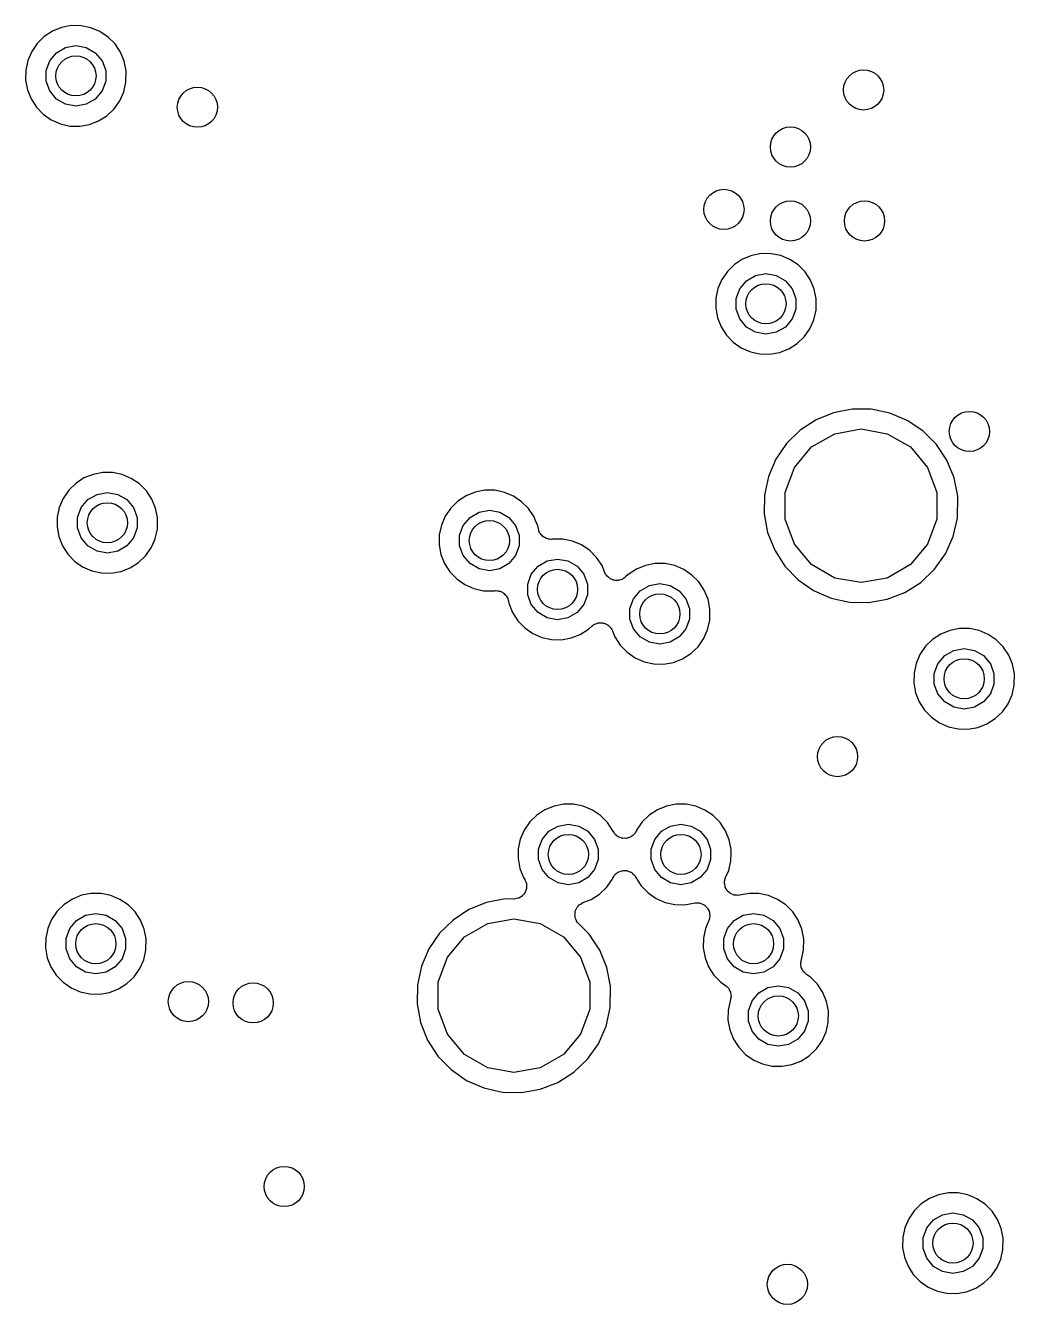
# Model space of a CAD drawing. Extents: x 83.8 to 170.2, y -169.8 to -83.8.
# Drawn here: x 114.21 to 124.05, y -120.47 to -107.73 of the extents above; entities that cross this region are included whole.
import ezdxf

# ---------------------------------------------------------------- set-up
doc = ezdxf.new("R2010")
doc.units = 0
doc.header["$MEASUREMENT"] = 0
doc.layers.add('BLACK', color=7, linetype='CONTINUOUS')

msp = doc.modelspace()

# ---------------------------------------------------------------- linework, layer by layer
at = {"layer": 'Black'}
for p, q in [((114.479, -107.788), (114.397, -107.842)), ((114.57, -107.752), (114.479, -107.788)), ((114.666, -107.733), (114.57, -107.752)), ((114.764, -107.734), (114.666, -107.733)), ((114.86, -107.754), (114.764, -107.734)), ((114.951, -107.792), (114.86, -107.754)), ((115.032, -107.847), (114.951, -107.792)), ((114.327, -107.911), (114.272, -107.992)), ((114.397, -107.842), (114.327, -107.911)), ((114.518, -108.003), (114.609, -107.951)), ((114.609, -107.951), (114.712, -107.933)), ((114.712, -107.933), (114.815, -107.951)), ((114.815, -107.951), (114.905, -108.003)), ((115.101, -107.916), (115.032, -107.847)), ((115.156, -107.998), (115.101, -107.916)), ((114.233, -108.082), (114.213, -108.178)), ((114.272, -107.992), (114.233, -108.082)), ((114.415, -108.181), (114.451, -108.083)), ((114.451, -108.083), (114.518, -108.003)), ((114.905, -108.003), (114.973, -108.083)), ((114.973, -108.083), (115.008, -108.181)), ((115.193, -108.088), (115.156, -107.998)), ((115.212, -108.184), (115.193, -108.088)), ((114.213, -108.178), (114.211, -108.276)), ((114.415, -108.286), (114.415, -108.181)), ((115.008, -108.181), (115.008, -108.286)), ((115.21, -108.298), (115.212, -108.184)), ((114.211, -108.276), (114.229, -108.372)), ((114.451, -108.384), (114.415, -108.286)), ((115.008, -108.286), (114.973, -108.384)), ((115.189, -108.392), (115.21, -108.298)), ((114.229, -108.372), (114.265, -108.463)), ((114.265, -108.463), (114.318, -108.546)), ((114.518, -108.464), (114.451, -108.384)), ((114.609, -108.517), (114.518, -108.464)), ((114.905, -108.464), (114.815, -108.517)), ((114.973, -108.384), (114.905, -108.464)), ((115.149, -108.482), (115.189, -108.392)), ((114.318, -108.546), (114.386, -108.616)), ((114.712, -108.535), (114.609, -108.517)), ((114.815, -108.517), (114.712, -108.535)), ((115.021, -108.63), (115.092, -108.562)), ((115.092, -108.562), (115.149, -108.482)), ((114.386, -108.616), (114.467, -108.672)), ((114.467, -108.672), (114.557, -108.712)), ((114.557, -108.712), (114.652, -108.733)), ((114.75, -108.735), (114.847, -108.718)), ((114.847, -108.718), (114.938, -108.682)), ((114.938, -108.682), (115.021, -108.63)), ((114.652, -108.733), (114.75, -108.735)), ((121.534, -110.003), (121.438, -110.021)), ((121.632, -110.004), (121.534, -110.003)), ((121.728, -110.023), (121.632, -110.004)), ((121.265, -110.112), (121.195, -110.18)), ((121.347, -110.058), (121.265, -110.112)), ((121.438, -110.021), (121.347, -110.058)), ((121.818, -110.061), (121.728, -110.023)), ((121.9, -110.116), (121.818, -110.061)), ((121.969, -110.186), (121.9, -110.116)), ((121.195, -110.18), (121.139, -110.261)), ((121.386, -110.273), (121.476, -110.22)), ((121.476, -110.22), (121.579, -110.202)), ((121.579, -110.202), (121.682, -110.22)), ((121.682, -110.22), (121.773, -110.273)), ((122.023, -110.267), (121.969, -110.186)), ((121.101, -110.351), (121.08, -110.447)), ((121.139, -110.261), (121.101, -110.351)), ((121.283, -110.451), (121.319, -110.353)), ((121.319, -110.353), (121.386, -110.273)), ((121.773, -110.273), (121.84, -110.353)), ((121.84, -110.353), (121.876, -110.451)), ((122.06, -110.358), (122.023, -110.267)), ((122.076, -110.438), (122.06, -110.358)), ((121.08, -110.447), (121.079, -110.545)), ((121.283, -110.556), (121.283, -110.451)), ((121.876, -110.451), (121.876, -110.556)), ((122.079, -110.453), (122.076, -110.438)), ((122.076, -110.438), (122.076, -110.438)), ((122.078, -110.567), (122.079, -110.453)), ((121.079, -110.545), (121.096, -110.642)), ((121.319, -110.654), (121.283, -110.556)), ((121.876, -110.556), (121.84, -110.654)), ((122.056, -110.662), (122.078, -110.567)), ((121.096, -110.642), (121.133, -110.733)), ((121.133, -110.733), (121.186, -110.815)), ((121.386, -110.734), (121.319, -110.654)), ((121.476, -110.786), (121.386, -110.734)), ((121.773, -110.734), (121.682, -110.786)), ((121.84, -110.654), (121.773, -110.734)), ((121.96, -110.832), (122.016, -110.751)), ((122.016, -110.751), (122.056, -110.662)), ((121.186, -110.815), (121.254, -110.886)), ((121.254, -110.886), (121.334, -110.942)), ((121.579, -110.804), (121.476, -110.786)), ((121.682, -110.786), (121.579, -110.804)), ((121.889, -110.899), (121.96, -110.832)), ((121.334, -110.942), (121.424, -110.981)), ((121.424, -110.981), (121.52, -111.002)), ((121.52, -111.002), (121.618, -111.004)), ((121.618, -111.004), (121.715, -110.987)), ((121.715, -110.987), (121.806, -110.952)), ((121.806, -110.952), (121.889, -110.899)), ((122.078, -111.658), (121.92, -111.761)), ((122.253, -111.587), (122.078, -111.658)), ((122.438, -111.552), (122.253, -111.587)), ((122.627, -111.553), (122.438, -111.552)), ((122.812, -111.591), (122.627, -111.553)), ((122.985, -111.664), (122.812, -111.591)), ((121.92, -111.761), (121.785, -111.893)), ((122.264, -111.796), (122.526, -111.749)), ((122.526, -111.749), (122.787, -111.796)), ((123.142, -111.769), (122.985, -111.664)), ((123.275, -111.903), (123.142, -111.769)), ((121.785, -111.893), (121.679, -112.049)), ((122.034, -111.928), (122.264, -111.796)), ((122.787, -111.796), (123.017, -111.928)), ((123.379, -112.06), (123.275, -111.903)), ((121.863, -112.132), (122.034, -111.928)), ((123.017, -111.928), (123.188, -112.132)), ((121.679, -112.049), (121.604, -112.222)), ((121.772, -112.381), (121.863, -112.132)), ((123.188, -112.132), (123.279, -112.381)), ((123.451, -112.235), (123.379, -112.06)), ((114.71, -112.291), (114.64, -112.36)), ((114.792, -112.237), (114.71, -112.291)), ((114.883, -112.201), (114.792, -112.237)), ((114.979, -112.182), (114.883, -112.201)), ((115.077, -112.183), (114.979, -112.182)), ((115.173, -112.203), (115.077, -112.183)), ((115.263, -112.241), (115.173, -112.203)), ((115.345, -112.296), (115.263, -112.241)), ((115.414, -112.365), (115.345, -112.296)), ((121.604, -112.222), (121.565, -112.407)), ((123.488, -112.419), (123.451, -112.235)), ((114.64, -112.36), (114.584, -112.441)), ((114.831, -112.452), (114.922, -112.4)), ((114.922, -112.4), (115.025, -112.382)), ((115.025, -112.382), (115.128, -112.4)), ((115.128, -112.4), (115.218, -112.452)), ((115.468, -112.447), (115.414, -112.365)), ((118.595, -112.414), (118.513, -112.468)), ((118.686, -112.378), (118.595, -112.414)), ((118.782, -112.359), (118.686, -112.378)), ((118.88, -112.36), (118.782, -112.359)), ((118.976, -112.38), (118.88, -112.36)), ((119.066, -112.418), (118.976, -112.38)), ((119.148, -112.473), (119.066, -112.418)), ((121.565, -112.407), (121.562, -112.595)), ((121.772, -112.647), (121.772, -112.381)), ((123.279, -112.381), (123.279, -112.647)), ((123.485, -112.636), (123.488, -112.419)), ((114.546, -112.531), (114.525, -112.627)), ((114.584, -112.441), (114.546, -112.531)), ((114.728, -112.63), (114.764, -112.532)), ((114.764, -112.532), (114.831, -112.452)), ((115.218, -112.452), (115.285, -112.532)), ((115.285, -112.532), (115.321, -112.63)), ((115.505, -112.538), (115.468, -112.447)), ((115.524, -112.633), (115.505, -112.538)), ((118.443, -112.537), (118.387, -112.618)), ((118.513, -112.468), (118.443, -112.537)), ((119.217, -112.542), (119.148, -112.473)), ((119.271, -112.624), (119.217, -112.542)), ((114.525, -112.627), (114.524, -112.725)), ((114.728, -112.735), (114.728, -112.63)), ((115.321, -112.63), (115.321, -112.735)), ((115.523, -112.747), (115.524, -112.633)), ((118.387, -112.618), (118.349, -112.708)), ((118.567, -112.709), (118.634, -112.629)), ((118.634, -112.629), (118.724, -112.577)), ((118.724, -112.577), (118.827, -112.559)), ((118.827, -112.559), (118.93, -112.577)), ((118.93, -112.577), (119.021, -112.629)), ((119.021, -112.629), (119.088, -112.709)), ((119.284, -112.654), (119.271, -112.624)), ((119.308, -112.715), (119.284, -112.654)), ((121.562, -112.595), (121.596, -112.781)), ((121.863, -112.897), (121.772, -112.647)), ((123.279, -112.647), (123.188, -112.897)), ((123.443, -112.819), (123.485, -112.636)), ((114.524, -112.725), (114.542, -112.821)), ((114.764, -112.833), (114.728, -112.735)), ((115.321, -112.735), (115.285, -112.833)), ((115.501, -112.841), (115.523, -112.747)), ((118.328, -112.804), (118.327, -112.902)), ((118.349, -112.708), (118.328, -112.804)), ((118.531, -112.807), (118.567, -112.709)), ((119.088, -112.709), (119.124, -112.807)), ((119.315, -112.745), (119.308, -112.715)), ((119.318, -112.755), (119.315, -112.745)), ((119.32, -112.766), (119.318, -112.755)), ((119.326, -112.776), (119.32, -112.766)), ((119.33, -112.786), (119.326, -112.776)), ((119.337, -112.794), (119.33, -112.786)), ((119.343, -112.804), (119.337, -112.794)), ((119.352, -112.811), (119.343, -112.804)), ((121.596, -112.781), (121.666, -112.956)), ((114.542, -112.821), (114.578, -112.912)), ((114.578, -112.912), (114.631, -112.995)), ((114.831, -112.913), (114.764, -112.833)), ((114.922, -112.966), (114.831, -112.913)), ((115.218, -112.913), (115.128, -112.966)), ((115.285, -112.833), (115.218, -112.913)), ((115.405, -113.011), (115.461, -112.931)), ((115.461, -112.931), (115.493, -112.861)), ((115.493, -112.861), (115.501, -112.841)), ((115.493, -112.861), (115.493, -112.861)), ((118.327, -112.902), (118.344, -112.998)), ((118.531, -112.912), (118.531, -112.807)), ((118.567, -113.01), (118.531, -112.912)), ((119.124, -112.912), (119.088, -113.01)), ((119.124, -112.807), (119.124, -112.912)), ((119.36, -112.82), (119.352, -112.811)), ((119.369, -112.825), (119.36, -112.82)), ((119.377, -112.831), (119.369, -112.825)), ((119.388, -112.835), (119.377, -112.831)), ((119.398, -112.841), (119.388, -112.835)), ((119.409, -112.842), (119.398, -112.841)), ((119.419, -112.846), (119.409, -112.842)), ((119.43, -112.846), (119.419, -112.846)), ((119.442, -112.848), (119.43, -112.846)), ((119.45, -112.846), (119.442, -112.848)), ((119.557, -112.847), (119.45, -112.846)), ((119.654, -112.866), (119.557, -112.847)), ((119.744, -112.904), (119.654, -112.866)), ((119.825, -112.959), (119.744, -112.904)), ((122.034, -113.1), (121.863, -112.897)), ((123.188, -112.897), (123.017, -113.1)), ((123.366, -112.992), (123.443, -112.819)), ((114.631, -112.995), (114.699, -113.065)), ((115.025, -112.984), (114.922, -112.966)), ((115.128, -112.966), (115.025, -112.984)), ((115.334, -113.079), (115.405, -113.011)), ((118.344, -112.998), (118.381, -113.089)), ((118.634, -113.09), (118.567, -113.01)), ((119.088, -113.01), (119.021, -113.09)), ((119.402, -113.063), (119.505, -113.045)), ((119.505, -113.045), (119.608, -113.063)), ((119.894, -113.029), (119.825, -112.959)), ((119.949, -113.11), (119.894, -113.029)), ((121.666, -112.956), (121.768, -113.115)), ((123.257, -113.146), (123.366, -112.992)), ((114.699, -113.065), (114.779, -113.121)), ((114.779, -113.121), (114.869, -113.161)), ((114.869, -113.161), (114.965, -113.182)), ((114.965, -113.182), (115.063, -113.184)), ((115.063, -113.184), (115.16, -113.167)), ((115.16, -113.167), (115.251, -113.131)), ((115.251, -113.131), (115.334, -113.079)), ((118.381, -113.089), (118.434, -113.172)), ((118.434, -113.172), (118.502, -113.242)), ((118.724, -113.143), (118.634, -113.09)), ((118.827, -113.161), (118.724, -113.143)), ((118.93, -113.143), (118.827, -113.161)), ((119.021, -113.09), (118.93, -113.143)), ((119.244, -113.196), (119.311, -113.116)), ((119.311, -113.116), (119.402, -113.063)), ((119.608, -113.063), (119.699, -113.116)), ((119.699, -113.116), (119.766, -113.196)), ((119.977, -113.18), (119.949, -113.11)), ((119.984, -113.191), (119.977, -113.18)), ((120.29, -113.145), (120.208, -113.198)), ((120.381, -113.108), (120.29, -113.145)), ((120.477, -113.089), (120.381, -113.108)), ((120.575, -113.09), (120.477, -113.089)), ((120.671, -113.11), (120.575, -113.09)), ((120.761, -113.148), (120.671, -113.11)), ((120.843, -113.203), (120.761, -113.148)), ((121.768, -113.115), (121.899, -113.25)), ((122.264, -113.233), (122.034, -113.1)), ((123.017, -113.1), (122.787, -113.233)), ((123.121, -113.276), (123.257, -113.146)), ((118.502, -113.242), (118.582, -113.298)), ((118.582, -113.298), (118.672, -113.338)), ((119.208, -113.294), (119.244, -113.196)), ((119.208, -113.399), (119.208, -113.294)), ((119.766, -113.196), (119.802, -113.294)), ((119.802, -113.294), (119.802, -113.399)), ((119.99, -113.203), (119.984, -113.191)), ((119.996, -113.209), (119.99, -113.203)), ((120.001, -113.217), (119.996, -113.209)), ((120.011, -113.225), (120.001, -113.217)), ((120.021, -113.235), (120.011, -113.225)), ((120.029, -113.238), (120.021, -113.235)), ((120.036, -113.244), (120.029, -113.238)), ((120.048, -113.248), (120.036, -113.244)), ((120.06, -113.254), (120.048, -113.248)), ((120.069, -113.254), (120.06, -113.254)), ((120.078, -113.257), (120.069, -113.254)), ((120.091, -113.257), (120.078, -113.257)), ((120.104, -113.258), (120.091, -113.257)), ((120.113, -113.256), (120.104, -113.258)), ((120.122, -113.255), (120.113, -113.256)), ((120.134, -113.25), (120.122, -113.255)), ((120.147, -113.247), (120.134, -113.25)), ((120.154, -113.242), (120.147, -113.247)), ((120.163, -113.239), (120.154, -113.242)), ((120.172, -113.23), (120.163, -113.239)), ((120.183, -113.222), (120.172, -113.23)), ((120.208, -113.198), (120.183, -113.222)), ((120.329, -113.359), (120.42, -113.307)), ((120.42, -113.307), (120.523, -113.289)), ((120.523, -113.289), (120.626, -113.307)), ((120.626, -113.307), (120.716, -113.359)), ((120.912, -113.272), (120.843, -113.203)), ((120.966, -113.354), (120.912, -113.272)), ((121.899, -113.25), (122.054, -113.358)), ((122.526, -113.279), (122.264, -113.233)), ((122.787, -113.233), (122.526, -113.279)), ((122.962, -113.377), (123.121, -113.276)), ((118.672, -113.338), (118.768, -113.359)), ((118.768, -113.359), (118.866, -113.361)), ((118.866, -113.361), (118.871, -113.36)), ((118.871, -113.36), (118.881, -113.36)), ((118.881, -113.36), (118.892, -113.358)), ((118.892, -113.358), (118.903, -113.36)), ((118.903, -113.36), (118.915, -113.36)), ((118.915, -113.36), (118.925, -113.363)), ((118.925, -113.363), (118.935, -113.365)), ((118.935, -113.365), (118.946, -113.371)), ((118.946, -113.371), (118.956, -113.375)), ((118.956, -113.375), (118.965, -113.382)), ((118.965, -113.382), (118.974, -113.387)), ((118.974, -113.387), (118.981, -113.396)), ((118.981, -113.396), (118.99, -113.403)), ((118.99, -113.403), (118.995, -113.412)), ((118.995, -113.412), (119.002, -113.421)), ((119.002, -113.421), (119.006, -113.431)), ((119.006, -113.431), (119.012, -113.441)), ((119.012, -113.441), (119.014, -113.452)), ((119.244, -113.497), (119.208, -113.399)), ((119.802, -113.399), (119.766, -113.497)), ((120.226, -113.537), (120.262, -113.439)), ((120.262, -113.439), (120.329, -113.359)), ((120.716, -113.359), (120.783, -113.439)), ((120.783, -113.439), (120.819, -113.537)), ((121.003, -113.445), (120.966, -113.354)), ((122.054, -113.358), (122.227, -113.434)), ((122.227, -113.434), (122.411, -113.474)), ((122.786, -113.445), (122.962, -113.377)), ((119.014, -113.452), (119.018, -113.462)), ((119.018, -113.462), (119.022, -113.485)), ((119.022, -113.485), (119.058, -113.576)), ((119.311, -113.577), (119.244, -113.497)), ((119.766, -113.497), (119.699, -113.577)), ((120.226, -113.642), (120.226, -113.537)), ((120.819, -113.537), (120.819, -113.642)), ((121.022, -113.54), (121.003, -113.445)), ((121.021, -113.654), (121.022, -113.54)), ((122.411, -113.474), (122.6, -113.478)), ((122.6, -113.478), (122.786, -113.445)), ((119.058, -113.576), (119.111, -113.658)), ((119.111, -113.658), (119.179, -113.729)), ((119.402, -113.629), (119.311, -113.577)), ((119.505, -113.648), (119.402, -113.629)), ((119.608, -113.629), (119.505, -113.648)), ((119.699, -113.577), (119.608, -113.629)), ((119.857, -113.705), (119.867, -113.696)), ((119.867, -113.696), (119.875, -113.693)), ((119.875, -113.693), (119.882, -113.688)), ((119.882, -113.688), (119.895, -113.685)), ((119.895, -113.685), (119.908, -113.68)), ((119.908, -113.68), (119.916, -113.68)), ((119.916, -113.68), (119.925, -113.678)), ((119.925, -113.678), (119.938, -113.679)), ((119.938, -113.679), (119.952, -113.679)), ((119.952, -113.679), (119.96, -113.682)), ((119.96, -113.682), (119.969, -113.683)), ((119.969, -113.683), (119.981, -113.689)), ((119.981, -113.689), (119.994, -113.693)), ((119.994, -113.693), (120.001, -113.698)), ((120.262, -113.74), (120.226, -113.642)), ((120.819, -113.642), (120.783, -113.74)), ((120.999, -113.748), (121.021, -113.654)), ((119.179, -113.729), (119.26, -113.785)), ((119.26, -113.785), (119.35, -113.824)), ((119.35, -113.824), (119.445, -113.845)), ((119.64, -113.83), (119.731, -113.795)), ((119.731, -113.795), (119.814, -113.742)), ((119.814, -113.742), (119.846, -113.712)), ((119.846, -113.712), (119.857, -113.705)), ((120.001, -113.698), (120.008, -113.702)), ((120.008, -113.702), (120.018, -113.712)), ((120.018, -113.712), (120.028, -113.72)), ((120.028, -113.72), (120.033, -113.728)), ((120.033, -113.728), (120.039, -113.734)), ((120.039, -113.734), (120.044, -113.746)), ((120.044, -113.746), (120.051, -113.758)), ((120.051, -113.758), (120.076, -113.819)), ((120.076, -113.819), (120.129, -113.902)), ((120.329, -113.82), (120.262, -113.74)), ((120.42, -113.873), (120.329, -113.82)), ((120.716, -113.82), (120.626, -113.873)), ((120.783, -113.74), (120.716, -113.82)), ((120.959, -113.838), (120.999, -113.748)), ((123.319, -113.791), (123.237, -113.845)), ((123.41, -113.754), (123.319, -113.791)), ((123.506, -113.736), (123.41, -113.754)), ((123.604, -113.737), (123.506, -113.736)), ((123.7, -113.756), (123.604, -113.737)), ((123.791, -113.794), (123.7, -113.756)), ((123.872, -113.849), (123.791, -113.794)), ((119.445, -113.845), (119.543, -113.847)), ((119.543, -113.847), (119.64, -113.83)), ((120.129, -113.902), (120.197, -113.972)), ((120.523, -113.891), (120.42, -113.873)), ((120.626, -113.873), (120.523, -113.891)), ((120.832, -113.986), (120.903, -113.918)), ((120.903, -113.918), (120.959, -113.838)), ((123.167, -113.913), (123.112, -113.994)), ((123.237, -113.845), (123.167, -113.913)), ((123.449, -113.953), (123.552, -113.935)), ((123.552, -113.935), (123.655, -113.953)), ((123.941, -113.919), (123.872, -113.849)), ((123.947, -113.928), (123.941, -113.919)), ((123.995, -114.001), (123.947, -113.928)), ((123.947, -113.928), (123.947, -113.928)), ((120.197, -113.972), (120.277, -114.028)), ((120.277, -114.028), (120.367, -114.068)), ((120.367, -114.068), (120.463, -114.089)), ((120.561, -114.091), (120.658, -114.074)), ((120.658, -114.074), (120.749, -114.038)), ((120.749, -114.038), (120.832, -113.986)), ((123.112, -113.994), (123.073, -114.084)), ((123.291, -114.086), (123.358, -114.006)), ((123.358, -114.006), (123.449, -113.953)), ((123.655, -113.953), (123.745, -114.006)), ((123.745, -114.006), (123.813, -114.086)), ((124.033, -114.091), (123.995, -114.001)), ((120.463, -114.089), (120.561, -114.091)), ((123.053, -114.18), (123.051, -114.278)), ((123.073, -114.084), (123.053, -114.18)), ((123.255, -114.184), (123.291, -114.086)), ((123.255, -114.289), (123.255, -114.184)), ((123.813, -114.086), (123.848, -114.184)), ((123.848, -114.184), (123.848, -114.289)), ((124.052, -114.186), (124.033, -114.091)), ((124.05, -114.3), (124.052, -114.186)), ((123.051, -114.278), (123.069, -114.375)), ((123.291, -114.387), (123.255, -114.289)), ((123.848, -114.289), (123.813, -114.387)), ((124.029, -114.395), (124.05, -114.3)), ((123.069, -114.375), (123.105, -114.466)), ((123.358, -114.467), (123.291, -114.387)), ((123.813, -114.387), (123.745, -114.467)), ((123.989, -114.485), (124.029, -114.395)), ((123.105, -114.466), (123.158, -114.548)), ((123.158, -114.548), (123.226, -114.619)), ((123.449, -114.519), (123.358, -114.467)), ((123.552, -114.538), (123.449, -114.519)), ((123.655, -114.519), (123.552, -114.538)), ((123.745, -114.467), (123.655, -114.519)), ((123.861, -114.632), (123.932, -114.565)), ((123.932, -114.565), (123.989, -114.485)), ((123.226, -114.619), (123.307, -114.675)), ((123.307, -114.675), (123.397, -114.714)), ((123.397, -114.714), (123.492, -114.735)), ((123.687, -114.72), (123.778, -114.685)), ((123.778, -114.685), (123.861, -114.632)), ((123.492, -114.735), (123.59, -114.737)), ((123.59, -114.737), (123.687, -114.72)), ((119.298, -115.594), (119.228, -115.662)), ((119.38, -115.54), (119.298, -115.594)), ((119.471, -115.503), (119.38, -115.54)), ((119.567, -115.485), (119.471, -115.503)), ((119.665, -115.485), (119.567, -115.485)), ((119.761, -115.505), (119.665, -115.485)), ((119.852, -115.543), (119.761, -115.505)), ((119.933, -115.598), (119.852, -115.543)), ((120.002, -115.668), (119.933, -115.598)), ((120.418, -115.594), (120.348, -115.662)), ((120.5, -115.54), (120.418, -115.594)), ((120.591, -115.503), (120.5, -115.54)), ((120.687, -115.485), (120.591, -115.503)), ((120.785, -115.485), (120.687, -115.485)), ((120.881, -115.505), (120.785, -115.485)), ((120.972, -115.543), (120.881, -115.505)), ((121.053, -115.598), (120.972, -115.543)), ((121.122, -115.668), (121.053, -115.598)), ((119.228, -115.662), (119.172, -115.743)), ((119.419, -115.754), (119.51, -115.702)), ((119.51, -115.702), (119.613, -115.684)), ((119.613, -115.684), (119.716, -115.702)), ((119.716, -115.702), (119.806, -115.754)), ((120.063, -115.76), (120.002, -115.668)), ((120.348, -115.662), (120.292, -115.743)), ((120.539, -115.754), (120.63, -115.702)), ((120.63, -115.702), (120.733, -115.684)), ((120.733, -115.684), (120.836, -115.702)), ((120.836, -115.702), (120.926, -115.754)), ((121.176, -115.749), (121.122, -115.668)), ((119.134, -115.833), (119.113, -115.929)), ((119.172, -115.743), (119.134, -115.833)), ((119.316, -115.933), (119.352, -115.835)), ((119.352, -115.835), (119.419, -115.754)), ((119.806, -115.754), (119.873, -115.835)), ((119.873, -115.835), (119.909, -115.933)), ((120.064, -115.761), (120.063, -115.76)), ((120.063, -115.76), (120.063, -115.76)), ((120.071, -115.775), (120.064, -115.761)), ((120.076, -115.78), (120.071, -115.775)), ((120.079, -115.785), (120.076, -115.78)), ((120.092, -115.795), (120.079, -115.785)), ((120.103, -115.805), (120.092, -115.795)), ((120.109, -115.808), (120.103, -115.805)), ((120.114, -115.812), (120.109, -115.808)), ((120.129, -115.817), (120.114, -115.812)), ((120.144, -115.823), (120.129, -115.817)), ((120.15, -115.823), (120.144, -115.823)), ((120.156, -115.825), (120.15, -115.823)), ((120.172, -115.824), (120.156, -115.825)), ((120.188, -115.825), (120.172, -115.824)), ((120.194, -115.824), (120.188, -115.825)), ((120.2, -115.823), (120.194, -115.824)), ((120.215, -115.817), (120.2, -115.823)), ((120.23, -115.813), (120.215, -115.817)), ((120.235, -115.809), (120.23, -115.813)), ((120.241, -115.806), (120.235, -115.809)), ((120.253, -115.796), (120.241, -115.806)), ((120.266, -115.786), (120.253, -115.796)), ((120.269, -115.781), (120.266, -115.786)), ((120.274, -115.777), (120.269, -115.781)), ((120.281, -115.763), (120.274, -115.777)), ((120.29, -115.749), (120.281, -115.763)), ((120.292, -115.743), (120.29, -115.749)), ((120.436, -115.933), (120.472, -115.835)), ((120.472, -115.835), (120.539, -115.754)), ((120.926, -115.754), (120.993, -115.835)), ((120.993, -115.835), (121.029, -115.933)), ((121.214, -115.84), (121.176, -115.749)), ((121.232, -115.935), (121.214, -115.84)), ((119.113, -115.929), (119.112, -116.027)), ((119.316, -116.037), (119.316, -115.933)), ((119.909, -115.933), (119.909, -116.037)), ((120.436, -116.037), (120.436, -115.933)), ((121.029, -115.933), (121.029, -116.037)), ((121.231, -116.049), (121.232, -115.969)), ((121.232, -115.969), (121.232, -115.935)), ((121.232, -115.969), (121.232, -115.969)), ((119.112, -116.027), (119.13, -116.124)), ((119.352, -116.136), (119.316, -116.037)), ((119.909, -116.037), (119.873, -116.136)), ((120.472, -116.136), (120.436, -116.037)), ((121.029, -116.037), (120.993, -116.136)), ((121.209, -116.144), (121.231, -116.049)), ((119.13, -116.124), (119.166, -116.215)), ((119.166, -116.215), (119.178, -116.233)), ((119.178, -116.233), (119.179, -116.237)), ((119.179, -116.237), (119.181, -116.239)), ((119.181, -116.239), (119.188, -116.257)), ((119.419, -116.216), (119.352, -116.136)), ((119.51, -116.268), (119.419, -116.216)), ((119.806, -116.216), (119.716, -116.268)), ((119.873, -116.136), (119.806, -116.216)), ((119.993, -116.313), (120.049, -116.233)), ((120.049, -116.233), (120.056, -116.22)), ((120.056, -116.22), (120.064, -116.206)), ((120.064, -116.206), (120.072, -116.192)), ((120.072, -116.192), (120.077, -116.188)), ((120.077, -116.188), (120.08, -116.183)), ((120.08, -116.183), (120.093, -116.174)), ((120.093, -116.174), (120.105, -116.163)), ((120.105, -116.163), (120.111, -116.161)), ((120.111, -116.161), (120.116, -116.157)), ((120.116, -116.157), (120.131, -116.153)), ((120.131, -116.153), (120.146, -116.147)), ((120.146, -116.147), (120.152, -116.147)), ((120.152, -116.147), (120.158, -116.145)), ((120.158, -116.145), (120.174, -116.146)), ((120.174, -116.146), (120.19, -116.146)), ((120.19, -116.146), (120.196, -116.148)), ((120.196, -116.148), (120.202, -116.148)), ((120.202, -116.148), (120.217, -116.155)), ((120.217, -116.155), (120.232, -116.16)), ((120.232, -116.16), (120.237, -116.163)), ((120.237, -116.163), (120.243, -116.166)), ((120.243, -116.166), (120.248, -116.172)), ((120.248, -116.172), (120.249, -116.172)), ((120.249, -116.172), (120.252, -116.175)), ((120.252, -116.175), (120.254, -116.177)), ((120.254, -116.177), (120.267, -116.187)), ((120.267, -116.187), (120.27, -116.192)), ((120.27, -116.192), (120.274, -116.197)), ((120.274, -116.197), (120.277, -116.202)), ((120.277, -116.202), (120.279, -116.204)), ((120.279, -116.204), (120.339, -116.297)), ((120.539, -116.216), (120.472, -116.136)), ((120.63, -116.268), (120.539, -116.216)), ((120.926, -116.216), (120.836, -116.268)), ((120.993, -116.136), (120.926, -116.216)), ((121.167, -116.258), (121.171, -116.242)), ((121.171, -116.242), (121.174, -116.225)), ((121.174, -116.225), (121.176, -116.22)), ((121.176, -116.22), (121.178, -116.215)), ((121.178, -116.215), (121.209, -116.144)), ((119.18, -116.366), (119.168, -116.38)), ((119.182, -116.363), (119.18, -116.366)), ((119.184, -116.36), (119.182, -116.363)), ((119.189, -116.342), (119.184, -116.36)), ((119.188, -116.257), (119.195, -116.274)), ((119.196, -116.325), (119.189, -116.342)), ((119.195, -116.274), (119.195, -116.277)), ((119.195, -116.277), (119.196, -116.281)), ((119.196, -116.281), (119.196, -116.299)), ((119.196, -116.299), (119.197, -116.318)), ((119.197, -116.318), (119.196, -116.321)), ((119.196, -116.321), (119.196, -116.325)), ((119.613, -116.286), (119.51, -116.268)), ((119.716, -116.268), (119.613, -116.286)), ((119.922, -116.381), (119.993, -116.313)), ((120.339, -116.297), (120.407, -116.368)), ((120.407, -116.368), (120.488, -116.424)), ((120.733, -116.286), (120.63, -116.268)), ((120.836, -116.268), (120.733, -116.286)), ((121.167, -116.263), (121.167, -116.258)), ((121.167, -116.269), (121.167, -116.263)), ((121.17, -116.285), (121.167, -116.269)), ((121.172, -116.302), (121.17, -116.285)), ((121.174, -116.307), (121.172, -116.302)), ((121.175, -116.312), (121.174, -116.307)), ((121.183, -116.326), (121.175, -116.312)), ((121.191, -116.341), (121.183, -116.326)), ((121.195, -116.345), (121.191, -116.341)), ((121.197, -116.35), (121.195, -116.345)), ((121.21, -116.36), (121.197, -116.35)), ((121.223, -116.372), (121.21, -116.36)), ((114.595, -116.483), (114.525, -116.551)), ((114.678, -116.429), (114.595, -116.483)), ((114.768, -116.392), (114.678, -116.429)), ((114.865, -116.374), (114.768, -116.392)), ((114.963, -116.374), (114.865, -116.374)), ((115.059, -116.394), (114.963, -116.374)), ((115.149, -116.432), (115.059, -116.394)), ((115.231, -116.487), (115.149, -116.432)), ((115.3, -116.557), (115.231, -116.487)), ((118.798, -116.464), (118.623, -116.534)), ((118.984, -116.428), (118.798, -116.464)), ((119.07, -116.429), (118.984, -116.428)), ((119.074, -116.428), (119.07, -116.429)), ((119.077, -116.429), (119.074, -116.428)), ((119.095, -116.425), (119.077, -116.429)), ((119.113, -116.422), (119.095, -116.425)), ((119.117, -116.42), (119.113, -116.422)), ((119.12, -116.419), (119.117, -116.42)), ((119.136, -116.409), (119.12, -116.419)), ((119.152, -116.4), (119.136, -116.409)), ((119.154, -116.397), (119.152, -116.4)), ((119.157, -116.395), (119.154, -116.397)), ((119.168, -116.38), (119.157, -116.395)), ((119.711, -116.5), (119.72, -116.488)), ((119.72, -116.488), (119.727, -116.484)), ((119.727, -116.484), (119.732, -116.479)), ((119.732, -116.479), (119.745, -116.473)), ((119.745, -116.473), (119.758, -116.465)), ((119.758, -116.465), (119.839, -116.434)), ((119.839, -116.434), (119.922, -116.381)), ((120.488, -116.424), (120.577, -116.463)), ((120.577, -116.463), (120.673, -116.484)), ((120.673, -116.484), (120.771, -116.486)), ((120.771, -116.486), (120.872, -116.468)), ((120.872, -116.468), (120.876, -116.468)), ((120.876, -116.468), (120.879, -116.467)), ((120.879, -116.467), (120.898, -116.468)), ((120.898, -116.468), (120.916, -116.468)), ((120.916, -116.468), (120.92, -116.469)), ((120.92, -116.469), (120.923, -116.47)), ((120.923, -116.47), (120.94, -116.477)), ((120.94, -116.477), (120.958, -116.483)), ((120.958, -116.483), (120.961, -116.486)), ((120.961, -116.486), (120.964, -116.487)), ((120.964, -116.487), (120.977, -116.5)), ((121.227, -116.374), (121.223, -116.372)), ((121.232, -116.378), (121.227, -116.374)), ((121.248, -116.383), (121.232, -116.378)), ((121.263, -116.39), (121.248, -116.383)), ((121.268, -116.39), (121.263, -116.39)), ((121.273, -116.392), (121.268, -116.39)), ((121.29, -116.392), (121.273, -116.392)), ((121.307, -116.393), (121.29, -116.392)), ((121.312, -116.392), (121.307, -116.393)), ((121.317, -116.392), (121.312, -116.392)), ((121.411, -116.374), (121.317, -116.392)), ((121.509, -116.374), (121.411, -116.374)), ((121.605, -116.394), (121.509, -116.374)), ((121.695, -116.432), (121.605, -116.394)), ((121.776, -116.487), (121.695, -116.432)), ((121.846, -116.557), (121.776, -116.487)), ((114.525, -116.551), (114.47, -116.632)), ((114.717, -116.643), (114.807, -116.591)), ((114.807, -116.591), (114.91, -116.573)), ((114.91, -116.573), (115.013, -116.591)), ((115.013, -116.591), (115.104, -116.643)), ((115.354, -116.638), (115.3, -116.557)), ((118.623, -116.534), (118.466, -116.638)), ((119.677, -116.594), (119.679, -116.579)), ((119.679, -116.601), (119.677, -116.594)), ((119.679, -116.564), (119.681, -116.557)), ((119.679, -116.579), (119.679, -116.564)), ((119.679, -116.608), (119.679, -116.601)), ((119.685, -116.622), (119.679, -116.608)), ((119.681, -116.55), (119.688, -116.537)), ((119.681, -116.557), (119.681, -116.55)), ((119.689, -116.637), (119.685, -116.622)), ((119.688, -116.537), (119.693, -116.522)), ((119.693, -116.522), (119.697, -116.517)), ((119.697, -116.517), (119.7, -116.51)), ((119.7, -116.51), (119.711, -116.5)), ((120.977, -116.5), (120.992, -116.512)), ((120.992, -116.512), (120.993, -116.515)), ((120.993, -116.515), (120.996, -116.517)), ((120.996, -116.517), (121.004, -116.534)), ((121.004, -116.534), (121.014, -116.55)), ((121.014, -116.55), (121.014, -116.553)), ((121.014, -116.553), (121.016, -116.557)), ((121.017, -116.618), (121.014, -116.637)), ((121.016, -116.557), (121.018, -116.575)), ((121.021, -116.6), (121.017, -116.618)), ((121.018, -116.575), (121.021, -116.593)), ((121.021, -116.593), (121.021, -116.597)), ((121.021, -116.597), (121.021, -116.6)), ((121.263, -116.643), (121.353, -116.591)), ((121.353, -116.591), (121.456, -116.573)), ((121.456, -116.573), (121.559, -116.591)), ((121.559, -116.591), (121.65, -116.643)), ((121.9, -116.638), (121.846, -116.557)), ((114.431, -116.722), (114.411, -116.818)), ((114.47, -116.632), (114.431, -116.722)), ((114.614, -116.822), (114.65, -116.724)), ((114.65, -116.724), (114.717, -116.643)), ((115.104, -116.643), (115.171, -116.724)), ((115.171, -116.724), (115.207, -116.822)), ((115.391, -116.729), (115.354, -116.638)), ((115.41, -116.824), (115.391, -116.729)), ((118.466, -116.638), (118.331, -116.77)), ((118.58, -116.805), (118.81, -116.672)), ((118.81, -116.672), (119.071, -116.626)), ((119.071, -116.626), (119.333, -116.672)), ((119.333, -116.672), (119.563, -116.805)), ((119.693, -116.643), (119.689, -116.637)), ((119.695, -116.649), (119.693, -116.643)), ((119.705, -116.661), (119.695, -116.649)), ((119.714, -116.673), (119.705, -116.661)), ((119.82, -116.78), (119.714, -116.673)), ((120.977, -116.722), (120.957, -116.818)), ((121.011, -116.643), (120.977, -116.722)), ((121.012, -116.64), (121.011, -116.643)), ((121.014, -116.637), (121.012, -116.64)), ((121.16, -116.822), (121.195, -116.724)), ((121.195, -116.724), (121.263, -116.643)), ((121.65, -116.643), (121.717, -116.724)), ((121.717, -116.724), (121.753, -116.822)), ((121.937, -116.729), (121.9, -116.638)), ((121.956, -116.824), (121.937, -116.729)), ((114.411, -116.818), (114.41, -116.916)), ((114.614, -116.926), (114.614, -116.822)), ((115.207, -116.822), (115.207, -116.926)), ((115.409, -116.938), (115.41, -116.824)), ((118.331, -116.77), (118.224, -116.925)), ((118.409, -117.009), (118.58, -116.805)), ((119.563, -116.805), (119.734, -117.009)), ((119.925, -116.937), (119.82, -116.78)), ((120.957, -116.818), (120.956, -116.916)), ((121.16, -116.926), (121.16, -116.822)), ((121.753, -116.822), (121.753, -116.926)), ((121.954, -116.938), (121.956, -116.824)), ((114.41, -116.916), (114.427, -117.013)), ((114.65, -117.025), (114.614, -116.926)), ((115.207, -116.926), (115.171, -117.025)), ((115.387, -117.033), (115.409, -116.938)), ((118.224, -116.925), (118.15, -117.099)), ((119.997, -117.112), (119.925, -116.937)), ((120.956, -116.916), (120.973, -117.013)), ((121.195, -117.025), (121.16, -116.926)), ((121.753, -116.926), (121.717, -117.025)), ((121.93, -117.045), (121.954, -116.938)), ((114.427, -117.013), (114.463, -117.104)), ((114.463, -117.104), (114.517, -117.186)), ((114.717, -117.105), (114.65, -117.025)), ((114.807, -117.157), (114.717, -117.105)), ((115.104, -117.105), (115.013, -117.157)), ((115.171, -117.025), (115.104, -117.105)), ((115.291, -117.202), (115.347, -117.122)), ((115.347, -117.122), (115.387, -117.033)), ((118.15, -117.099), (118.111, -117.283)), ((118.318, -117.258), (118.409, -117.009)), ((119.734, -117.009), (119.825, -117.258)), ((120.033, -117.296), (119.997, -117.112)), ((120.973, -117.013), (121.009, -117.104)), ((121.009, -117.104), (121.062, -117.186)), ((121.263, -117.105), (121.195, -117.025)), ((121.353, -117.157), (121.263, -117.105)), ((121.65, -117.105), (121.559, -117.157)), ((121.717, -117.025), (121.65, -117.105)), ((121.927, -117.065), (121.93, -117.053)), ((121.928, -117.079), (121.927, -117.065)), ((121.927, -117.065), (121.927, -117.065)), ((121.927, -117.065), (121.927, -117.065)), ((121.928, -117.081), (121.928, -117.079)), ((121.928, -117.089), (121.928, -117.081)), ((121.93, -117.095), (121.928, -117.089)), ((121.93, -117.053), (121.93, -117.045)), ((121.931, -117.109), (121.93, -117.095)), ((121.94, -117.126), (121.931, -117.109)), ((121.931, -117.109), (121.931, -117.109)), ((121.931, -117.109), (121.931, -117.109)), ((121.941, -117.131), (121.94, -117.126)), ((121.944, -117.134), (121.941, -117.131)), ((121.951, -117.149), (121.944, -117.134)), ((114.517, -117.186), (114.585, -117.257)), ((114.585, -117.257), (114.665, -117.313)), ((114.91, -117.175), (114.807, -117.157)), ((115.013, -117.157), (114.91, -117.175)), ((115.22, -117.27), (115.291, -117.202)), ((118.318, -117.524), (118.318, -117.258)), ((119.825, -117.258), (119.825, -117.524)), ((121.062, -117.186), (121.131, -117.257)), ((121.131, -117.257), (121.178, -117.289)), ((121.456, -117.175), (121.353, -117.157)), ((121.559, -117.157), (121.456, -117.175)), ((121.966, -117.163), (121.951, -117.149)), ((121.951, -117.149), (121.951, -117.149)), ((121.951, -117.149), (121.951, -117.149)), ((121.968, -117.166), (121.966, -117.163)), ((121.97, -117.168), (121.968, -117.166)), ((121.982, -117.18), (121.97, -117.168)), ((122.022, -117.206), (121.982, -117.18)), ((121.982, -117.18), (121.982, -117.18)), ((121.982, -117.18), (121.982, -117.18)), ((122.091, -117.276), (122.022, -117.206)), ((114.665, -117.313), (114.755, -117.352)), ((114.755, -117.352), (114.851, -117.373)), ((114.851, -117.373), (114.949, -117.375)), ((114.949, -117.375), (115.045, -117.358)), ((115.045, -117.358), (115.137, -117.323)), ((115.137, -117.323), (115.22, -117.27)), ((118.111, -117.283), (118.108, -117.472)), ((120.03, -117.513), (120.033, -117.296)), ((121.178, -117.289), (121.192, -117.304)), ((121.192, -117.304), (121.207, -117.318)), ((121.207, -117.318), (121.208, -117.319)), ((121.208, -117.319), (121.209, -117.32)), ((121.209, -117.32), (121.218, -117.339)), ((121.218, -117.339), (121.227, -117.357)), ((121.227, -117.357), (121.227, -117.359)), ((121.227, -117.359), (121.228, -117.36)), ((121.228, -117.36), (121.23, -117.381)), ((121.23, -117.381), (121.232, -117.401)), ((121.441, -117.443), (121.508, -117.363)), ((121.508, -117.363), (121.599, -117.31)), ((121.599, -117.31), (121.702, -117.292)), ((121.702, -117.292), (121.805, -117.31)), ((121.805, -117.31), (121.895, -117.363)), ((121.895, -117.363), (121.962, -117.443)), ((122.145, -117.358), (122.091, -117.276)), ((122.183, -117.448), (122.145, -117.358)), ((118.108, -117.472), (118.142, -117.658)), ((119.989, -117.696), (120.03, -117.513)), ((121.225, -117.429), (121.202, -117.537)), ((121.226, -117.424), (121.225, -117.428)), ((121.225, -117.428), (121.225, -117.429)), ((121.232, -117.404), (121.226, -117.424)), ((121.232, -117.401), (121.231, -117.403)), ((121.231, -117.403), (121.232, -117.404)), ((121.405, -117.541), (121.441, -117.443)), ((121.962, -117.443), (121.998, -117.541)), ((122.202, -117.543), (122.183, -117.448)), ((118.409, -117.774), (118.318, -117.524)), ((119.825, -117.524), (119.734, -117.774)), ((121.202, -117.537), (121.201, -117.635)), ((121.201, -117.635), (121.219, -117.732)), ((121.405, -117.646), (121.405, -117.541)), ((121.998, -117.541), (121.998, -117.646)), ((122.2, -117.657), (122.202, -117.543)), ((118.142, -117.658), (118.212, -117.833)), ((119.912, -117.869), (119.989, -117.696)), ((121.219, -117.732), (121.255, -117.823)), ((121.441, -117.744), (121.405, -117.646)), ((121.508, -117.824), (121.441, -117.744)), ((121.962, -117.744), (121.895, -117.824)), ((121.998, -117.646), (121.962, -117.744)), ((122.139, -117.842), (122.178, -117.752)), ((122.178, -117.752), (122.2, -117.657)), ((118.212, -117.833), (118.314, -117.992)), ((118.58, -117.977), (118.409, -117.774)), ((119.734, -117.774), (119.563, -117.977)), ((119.803, -118.023), (119.912, -117.869)), ((121.255, -117.823), (121.308, -117.905)), ((121.599, -117.876), (121.508, -117.824)), ((121.702, -117.895), (121.599, -117.876)), ((121.805, -117.876), (121.702, -117.895)), ((121.895, -117.824), (121.805, -117.876)), ((122.082, -117.922), (122.139, -117.842)), ((118.314, -117.992), (118.445, -118.127)), ((118.81, -118.11), (118.58, -117.977)), ((119.563, -117.977), (119.333, -118.11)), ((119.666, -118.153), (119.803, -118.023)), ((121.308, -117.905), (121.376, -117.976)), ((121.376, -117.976), (121.457, -118.032)), ((121.928, -118.042), (122.011, -117.989)), ((122.011, -117.989), (122.082, -117.922)), ((118.445, -118.127), (118.6, -118.235)), ((119.071, -118.156), (118.81, -118.11)), ((119.333, -118.11), (119.071, -118.156)), ((121.457, -118.032), (121.546, -118.071)), ((121.546, -118.071), (121.642, -118.092)), ((121.642, -118.092), (121.74, -118.094)), ((121.74, -118.094), (121.837, -118.077)), ((121.837, -118.077), (121.928, -118.042)), ((118.6, -118.235), (118.773, -118.31)), ((119.331, -118.322), (119.507, -118.254)), ((119.507, -118.254), (119.666, -118.153)), ((118.773, -118.31), (118.957, -118.351)), ((118.957, -118.351), (119.145, -118.355)), ((119.145, -118.355), (119.331, -118.322)), ((123.207, -119.41), (123.125, -119.463)), ((123.298, -119.373), (123.207, -119.41)), ((123.395, -119.355), (123.298, -119.373)), ((123.493, -119.355), (123.395, -119.355)), ((123.589, -119.375), (123.493, -119.355)), ((123.679, -119.413), (123.589, -119.375)), ((123.76, -119.468), (123.679, -119.413)), ((123.055, -119.532), (123, -119.613)), ((123.125, -119.463), (123.055, -119.532)), ((123.829, -119.537), (123.76, -119.468)), ((123.884, -119.619), (123.829, -119.537)), ((123, -119.613), (122.961, -119.703)), ((123.179, -119.704), (123.247, -119.624)), ((123.247, -119.624), (123.337, -119.572)), ((123.337, -119.572), (123.44, -119.554)), ((123.44, -119.554), (123.543, -119.572)), ((123.543, -119.572), (123.634, -119.624)), ((123.634, -119.624), (123.701, -119.704)), ((123.921, -119.71), (123.884, -119.619)), ((122.941, -119.799), (122.939, -119.897)), ((122.961, -119.703), (122.941, -119.799)), ((123.144, -119.803), (123.179, -119.704)), ((123.144, -119.907), (123.144, -119.803)), ((123.701, -119.704), (123.737, -119.803)), ((123.737, -119.803), (123.737, -119.907)), ((123.94, -119.805), (123.921, -119.71)), ((123.938, -119.919), (123.94, -119.805)), ((122.939, -119.897), (122.957, -119.993)), ((123.179, -120.005), (123.144, -119.907)), ((123.737, -119.907), (123.701, -120.005)), ((123.917, -120.013), (123.938, -119.919)), ((122.957, -119.993), (122.993, -120.085)), ((123.247, -120.086), (123.179, -120.005)), ((123.701, -120.005), (123.634, -120.086)), ((123.877, -120.103), (123.917, -120.013)), ((122.993, -120.085), (123.046, -120.167)), ((123.046, -120.167), (123.114, -120.237)), ((123.337, -120.138), (123.247, -120.086)), ((123.44, -120.156), (123.337, -120.138)), ((123.543, -120.138), (123.44, -120.156)), ((123.634, -120.086), (123.543, -120.138)), ((123.749, -120.251), (123.82, -120.183)), ((123.82, -120.183), (123.877, -120.103)), ((123.114, -120.237), (123.195, -120.293)), ((123.195, -120.293), (123.285, -120.333)), ((123.575, -120.339), (123.667, -120.303)), ((123.667, -120.303), (123.749, -120.251)), ((123.285, -120.333), (123.381, -120.354)), ((123.381, -120.354), (123.479, -120.356)), ((123.479, -120.356), (123.536, -120.346)), ((123.536, -120.346), (123.575, -120.339))]:
    msp.add_line(p, q, dxfattribs=at)
for centre in [(114.712, -108.234), (122.551, -108.374), (115.921, -108.546), (121.823, -108.942), (121.161, -109.563), (121.823, -109.678), (122.56, -109.678), (121.579, -110.503), (123.604, -111.774), (115.025, -112.683), (118.827, -112.86), (119.505, -113.346), (120.523, -113.59), (123.552, -114.236), (122.292, -115.011), (119.613, -115.985), (120.733, -115.985), (114.91, -116.874), (121.456, -116.874), (115.831, -117.45), (116.476, -117.463), (121.702, -117.593), (116.785, -119.291), (123.44, -119.855), (121.793, -120.265)]:
    msp.add_circle(centre, 0.2, dxfattribs=at)

doc.saveas('drawing.dxf')
